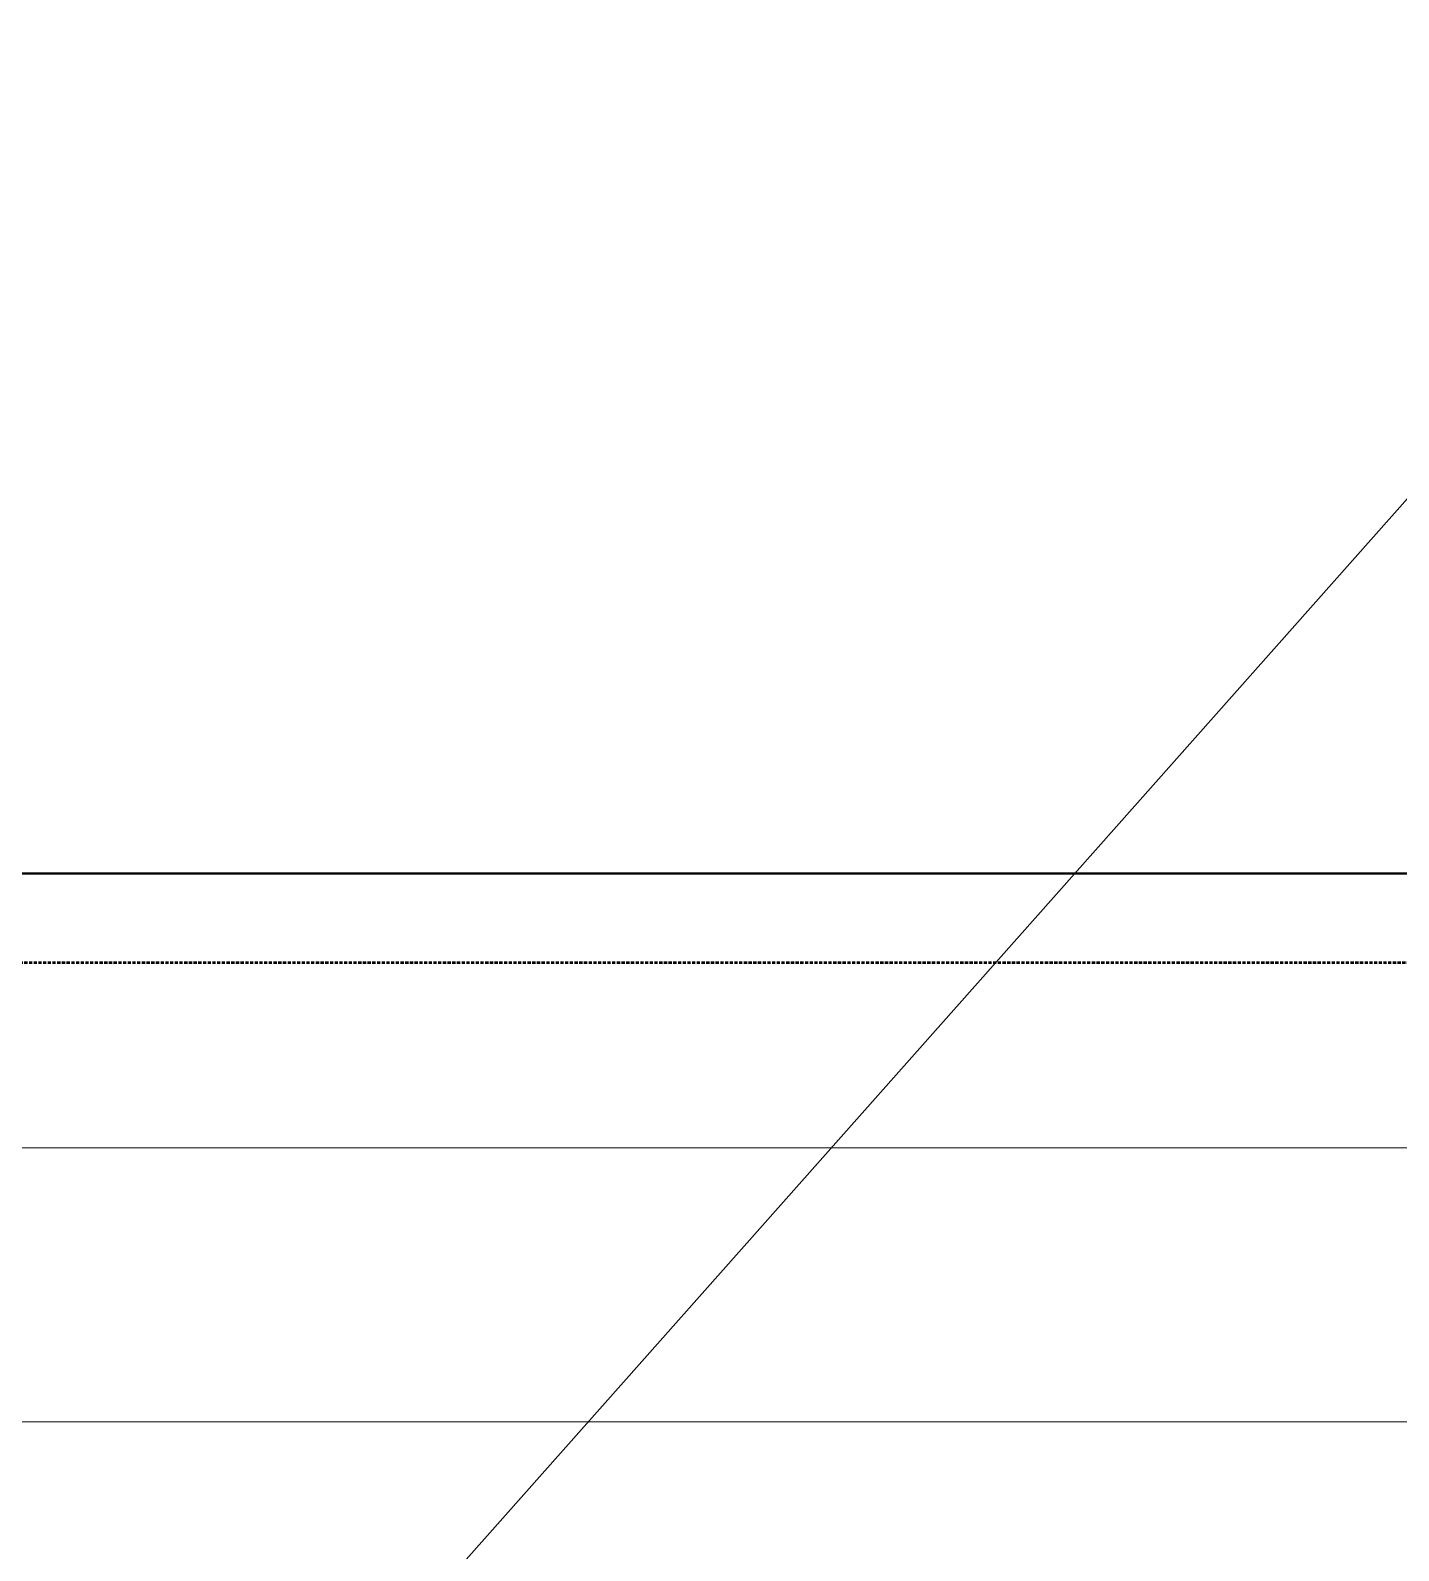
# Model space of a CAD drawing. Header units: millimetres. Extents: x -153298 to 620751, y -313239 to 250031.
# Drawn here: x 12692 to 13565, y -306498 to -305529 of the extents above; entities that cross this region are included whole.
import ezdxf

# ---------------------------------------------------------------- set-up
doc = ezdxf.new("R2010")
doc.units = ezdxf.units.MM
doc.linetypes.add('DPA_Hidden 50', pattern=[3, 2, -1])
for name, color, linetype, lineweight in [('A-DETL-GENF', 2, 'Continuous', 35), ('A-DOOR-E', 2, 'Continuous', 25), ('G-ANNO-TEXT', 3, 'Continuous', 9), ('WALL-E', 2, 'Continuous', 35)]:
    doc.layers.add(name, color=color, linetype=linetype, lineweight=lineweight)

# ---------------------------------------------------------------- blocks, each defined once
blk = doc.blocks.new('M_Door-Overhead-Rolling - RS-17510645-2140-01 ENTRANCE 1 ELEVATION 2')
at = {"layer": 'A-DOOR-E', "lineweight": 9}
for p, q in [((-9684.77, 104998.29), (-12597.02, 104998.29)), ((-12597.02, 104998.29), (-9684.77, 104998.29)), ((-12597.02, 104998.29), (-9684.77, 104998.29)), ((-9684.77, 104998.29), (-12597.02, 104998.29)), ((-12597.02, 104823.41), (-9684.77, 104823.41)), ((-9684.77, 104648.54), (-12597.02, 104648.54))]:
    blk.add_line(p, q, dxfattribs=at)
blk = doc.blocks.new('DPA_AN_Callout - DPA_AN_Callout-15497909-2140-01 ENTRANCE 1 ELEVATION 2')
at = {"layer": 'A-DETL-GENF', "linetype": 'DPA_Hidden 50', "lineweight": 50}
blk.add_line((-9248.16, 104941.41), (-12352.02, 104941.41), dxfattribs=at)

msp = doc.modelspace()

# ---------------------------------------------------------------- linework, layer by layer
at = {"layer": 'G-ANNO-TEXT', "color": 10}
msp.add_line((12042.4431, -307549.5189), (15550.2343, -303595.0187), dxfattribs=at)
at = {"layer": 'WALL-E'}
for p, q in [((14986.4024, -306066.4195), (12074.1524, -306066.4195)), ((12074.1524, -306066.4195), (14986.4024, -306066.4195))]:
    msp.add_line(p, q, dxfattribs=at)

# ---------------------------------------------------------------- block references
at = {"layer": 'A-DETL-GENF'}
msp.add_blockref('DPA_AN_Callout - DPA_AN_Callout-15497909-2140-01 ENTRANCE 1 ELEVATION 2', (24671.1729, -411064.7103), dxfattribs=at)
at = {"layer": 'A-DOOR-E'}
msp.add_blockref('M_Door-Overhead-Rolling - RS-17510645-2140-01 ENTRANCE 1 ELEVATION 2', (24671.1729, -411064.7103), dxfattribs=at)

doc.saveas('drawing.dxf')
